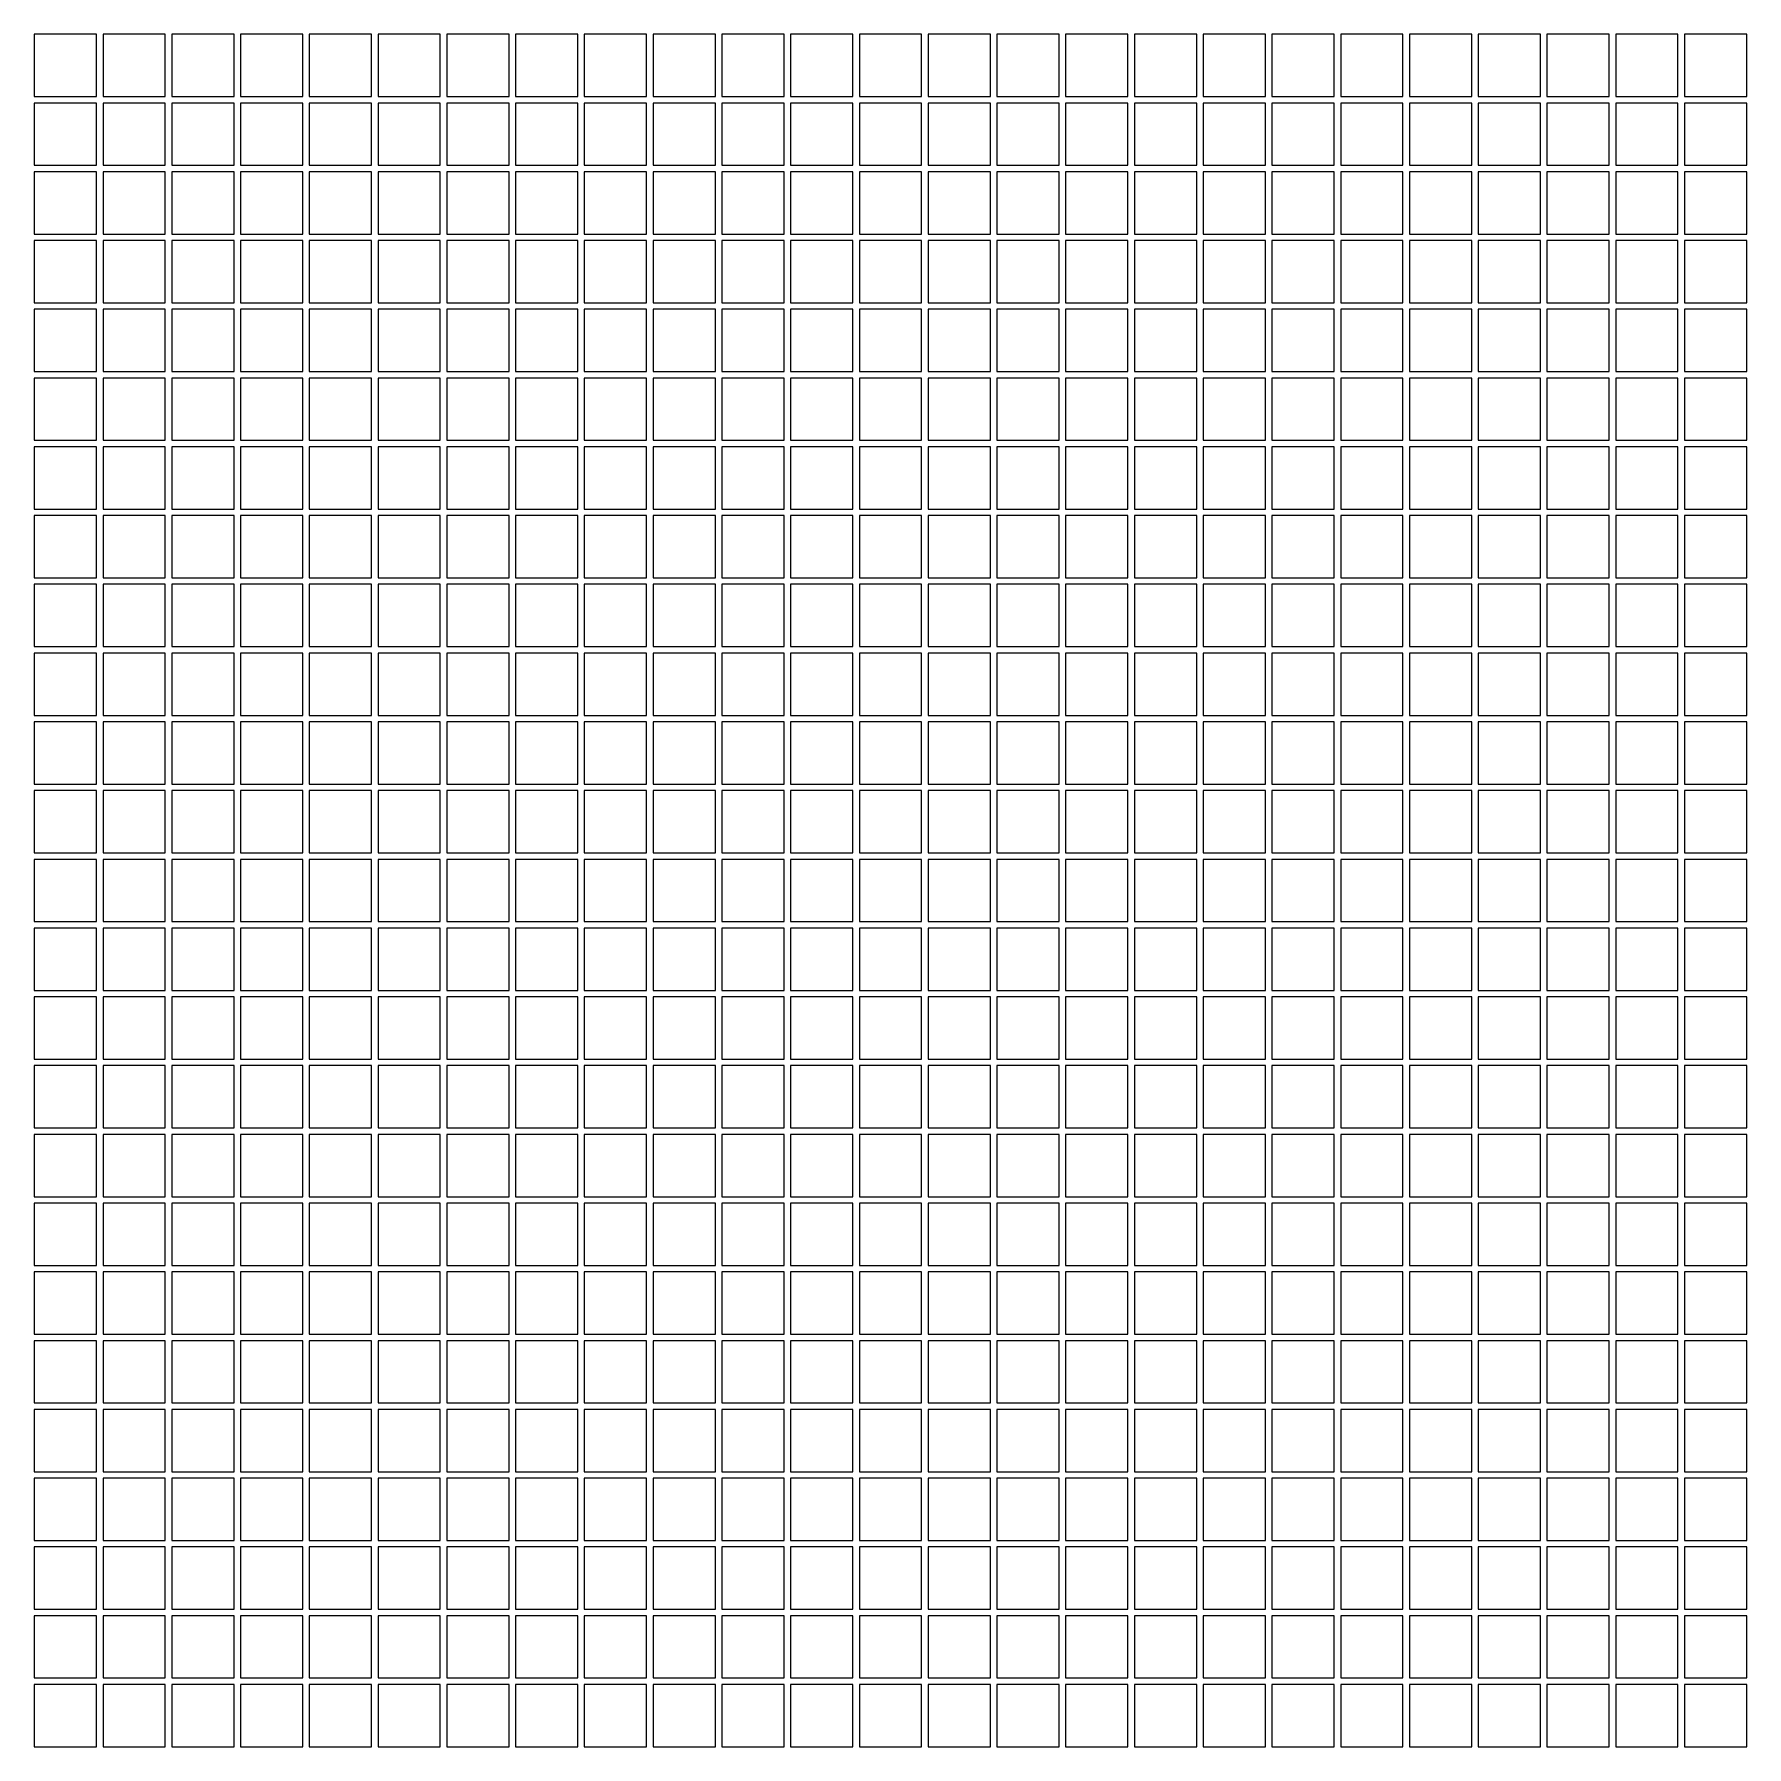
# Model space of a CAD drawing. Extents: x -1 to 152, y 0 to 80.
# Drawn here: x 95.81 to 100.044, y 50.17 to 54.404 of the extents above; entities that cross this region are included whole.
import ezdxf

# ---------------------------------------------------------------- set-up
doc = ezdxf.new("R2010")
doc.units = 0
doc.header["$MEASUREMENT"] = 0
doc.layers.add('Pixel', color=4, linetype='Continuous')

msp = doc.modelspace()

# ---------------------------------------------------------------- linework, layer by layer
at = {"layer": 'Pixel'}
for points in [[(95.81, 54.25), (95.964, 54.25), (95.964, 54.404), (95.81, 54.404)], [(95.98, 54.25), (96.134, 54.25), (96.134, 54.404), (95.98, 54.404)], [(96.15, 54.25), (96.304, 54.25), (96.304, 54.404), (96.15, 54.404)], [(96.32, 54.25), (96.474, 54.25), (96.474, 54.404), (96.32, 54.404)], [(96.49, 54.25), (96.644, 54.25), (96.644, 54.404), (96.49, 54.404)], [(96.66, 54.25), (96.814, 54.25), (96.814, 54.404), (96.66, 54.404)], [(96.83, 54.25), (96.984, 54.25), (96.984, 54.404), (96.83, 54.404)], [(97, 54.25), (97.154, 54.25), (97.154, 54.404), (97, 54.404)], [(97.17, 54.25), (97.324, 54.25), (97.324, 54.404), (97.17, 54.404)], [(97.34, 54.25), (97.494, 54.25), (97.494, 54.404), (97.34, 54.404)], [(97.51, 54.25), (97.664, 54.25), (97.664, 54.404), (97.51, 54.404)], [(97.68, 54.25), (97.834, 54.25), (97.834, 54.404), (97.68, 54.404)], [(97.85, 54.25), (98.004, 54.25), (98.004, 54.404), (97.85, 54.404)], [(98.02, 54.25), (98.174, 54.25), (98.174, 54.404), (98.02, 54.404)], [(98.19, 54.25), (98.344, 54.25), (98.344, 54.404), (98.19, 54.404)], [(98.36, 54.25), (98.514, 54.25), (98.514, 54.404), (98.36, 54.404)], [(98.53, 54.25), (98.684, 54.25), (98.684, 54.404), (98.53, 54.404)], [(98.7, 54.25), (98.854, 54.25), (98.854, 54.404), (98.7, 54.404)], [(98.87, 54.25), (99.024, 54.25), (99.024, 54.404), (98.87, 54.404)], [(99.04, 54.25), (99.194, 54.25), (99.194, 54.404), (99.04, 54.404)], [(99.21, 54.25), (99.364, 54.25), (99.364, 54.404), (99.21, 54.404)], [(99.38, 54.25), (99.534, 54.25), (99.534, 54.404), (99.38, 54.404)], [(99.55, 54.25), (99.704, 54.25), (99.704, 54.404), (99.55, 54.404)], [(99.72, 54.25), (99.874, 54.25), (99.874, 54.404), (99.72, 54.404)], [(99.89, 54.25), (100.044, 54.25), (100.044, 54.404), (99.89, 54.404)], [(95.81, 54.08), (95.964, 54.08), (95.964, 54.234), (95.81, 54.234)], [(95.98, 54.08), (96.134, 54.08), (96.134, 54.234), (95.98, 54.234)], [(96.15, 54.08), (96.304, 54.08), (96.304, 54.234), (96.15, 54.234)], [(96.32, 54.08), (96.474, 54.08), (96.474, 54.234), (96.32, 54.234)], [(96.49, 54.08), (96.644, 54.08), (96.644, 54.234), (96.49, 54.234)], [(96.66, 54.08), (96.814, 54.08), (96.814, 54.234), (96.66, 54.234)], [(96.83, 54.08), (96.984, 54.08), (96.984, 54.234), (96.83, 54.234)], [(97, 54.08), (97.154, 54.08), (97.154, 54.234), (97, 54.234)], [(97.17, 54.08), (97.324, 54.08), (97.324, 54.234), (97.17, 54.234)], [(97.34, 54.08), (97.494, 54.08), (97.494, 54.234), (97.34, 54.234)], [(97.51, 54.08), (97.664, 54.08), (97.664, 54.234), (97.51, 54.234)], [(97.68, 54.08), (97.834, 54.08), (97.834, 54.234), (97.68, 54.234)], [(97.85, 54.08), (98.004, 54.08), (98.004, 54.234), (97.85, 54.234)], [(98.02, 54.08), (98.174, 54.08), (98.174, 54.234), (98.02, 54.234)], [(98.19, 54.08), (98.344, 54.08), (98.344, 54.234), (98.19, 54.234)], [(98.36, 54.08), (98.514, 54.08), (98.514, 54.234), (98.36, 54.234)], [(98.53, 54.08), (98.684, 54.08), (98.684, 54.234), (98.53, 54.234)], [(98.7, 54.08), (98.854, 54.08), (98.854, 54.234), (98.7, 54.234)], [(98.87, 54.08), (99.024, 54.08), (99.024, 54.234), (98.87, 54.234)], [(99.04, 54.08), (99.194, 54.08), (99.194, 54.234), (99.04, 54.234)], [(99.21, 54.08), (99.364, 54.08), (99.364, 54.234), (99.21, 54.234)], [(99.38, 54.08), (99.534, 54.08), (99.534, 54.234), (99.38, 54.234)], [(99.55, 54.08), (99.704, 54.08), (99.704, 54.234), (99.55, 54.234)], [(99.72, 54.08), (99.874, 54.08), (99.874, 54.234), (99.72, 54.234)], [(99.89, 54.08), (100.044, 54.08), (100.044, 54.234), (99.89, 54.234)], [(95.81, 53.91), (95.964, 53.91), (95.964, 54.064), (95.81, 54.064)], [(95.98, 53.91), (96.134, 53.91), (96.134, 54.064), (95.98, 54.064)], [(96.15, 53.91), (96.304, 53.91), (96.304, 54.064), (96.15, 54.064)], [(96.32, 53.91), (96.474, 53.91), (96.474, 54.064), (96.32, 54.064)], [(96.49, 53.91), (96.644, 53.91), (96.644, 54.064), (96.49, 54.064)], [(96.66, 53.91), (96.814, 53.91), (96.814, 54.064), (96.66, 54.064)], [(96.83, 53.91), (96.984, 53.91), (96.984, 54.064), (96.83, 54.064)], [(97, 53.91), (97.154, 53.91), (97.154, 54.064), (97, 54.064)], [(97.17, 53.91), (97.324, 53.91), (97.324, 54.064), (97.17, 54.064)], [(97.34, 53.91), (97.494, 53.91), (97.494, 54.064), (97.34, 54.064)], [(97.51, 53.91), (97.664, 53.91), (97.664, 54.064), (97.51, 54.064)], [(97.68, 53.91), (97.834, 53.91), (97.834, 54.064), (97.68, 54.064)], [(97.85, 53.91), (98.004, 53.91), (98.004, 54.064), (97.85, 54.064)], [(98.02, 53.91), (98.174, 53.91), (98.174, 54.064), (98.02, 54.064)], [(98.19, 53.91), (98.344, 53.91), (98.344, 54.064), (98.19, 54.064)], [(98.36, 53.91), (98.514, 53.91), (98.514, 54.064), (98.36, 54.064)], [(98.53, 53.91), (98.684, 53.91), (98.684, 54.064), (98.53, 54.064)], [(98.7, 53.91), (98.854, 53.91), (98.854, 54.064), (98.7, 54.064)], [(98.87, 53.91), (99.024, 53.91), (99.024, 54.064), (98.87, 54.064)], [(99.04, 53.91), (99.194, 53.91), (99.194, 54.064), (99.04, 54.064)], [(99.21, 53.91), (99.364, 53.91), (99.364, 54.064), (99.21, 54.064)], [(99.38, 53.91), (99.534, 53.91), (99.534, 54.064), (99.38, 54.064)], [(99.55, 53.91), (99.704, 53.91), (99.704, 54.064), (99.55, 54.064)], [(99.72, 53.91), (99.874, 53.91), (99.874, 54.064), (99.72, 54.064)], [(99.89, 53.91), (100.044, 53.91), (100.044, 54.064), (99.89, 54.064)], [(95.81, 53.74), (95.964, 53.74), (95.964, 53.894), (95.81, 53.894)], [(95.98, 53.74), (96.134, 53.74), (96.134, 53.894), (95.98, 53.894)], [(96.15, 53.74), (96.304, 53.74), (96.304, 53.894), (96.15, 53.894)], [(96.32, 53.74), (96.474, 53.74), (96.474, 53.894), (96.32, 53.894)], [(96.49, 53.74), (96.644, 53.74), (96.644, 53.894), (96.49, 53.894)], [(96.66, 53.74), (96.814, 53.74), (96.814, 53.894), (96.66, 53.894)], [(96.83, 53.74), (96.984, 53.74), (96.984, 53.894), (96.83, 53.894)], [(97, 53.74), (97.154, 53.74), (97.154, 53.894), (97, 53.894)], [(97.17, 53.74), (97.324, 53.74), (97.324, 53.894), (97.17, 53.894)], [(97.34, 53.74), (97.494, 53.74), (97.494, 53.894), (97.34, 53.894)], [(97.51, 53.74), (97.664, 53.74), (97.664, 53.894), (97.51, 53.894)], [(97.68, 53.74), (97.834, 53.74), (97.834, 53.894), (97.68, 53.894)], [(97.85, 53.74), (98.004, 53.74), (98.004, 53.894), (97.85, 53.894)], [(98.02, 53.74), (98.174, 53.74), (98.174, 53.894), (98.02, 53.894)], [(98.19, 53.74), (98.344, 53.74), (98.344, 53.894), (98.19, 53.894)], [(98.36, 53.74), (98.514, 53.74), (98.514, 53.894), (98.36, 53.894)], [(98.53, 53.74), (98.684, 53.74), (98.684, 53.894), (98.53, 53.894)], [(98.7, 53.74), (98.854, 53.74), (98.854, 53.894), (98.7, 53.894)], [(98.87, 53.74), (99.024, 53.74), (99.024, 53.894), (98.87, 53.894)], [(99.04, 53.74), (99.194, 53.74), (99.194, 53.894), (99.04, 53.894)], [(99.21, 53.74), (99.364, 53.74), (99.364, 53.894), (99.21, 53.894)], [(99.38, 53.74), (99.534, 53.74), (99.534, 53.894), (99.38, 53.894)], [(99.55, 53.74), (99.704, 53.74), (99.704, 53.894), (99.55, 53.894)], [(99.72, 53.74), (99.874, 53.74), (99.874, 53.894), (99.72, 53.894)], [(99.89, 53.74), (100.044, 53.74), (100.044, 53.894), (99.89, 53.894)], [(95.81, 53.57), (95.964, 53.57), (95.964, 53.724), (95.81, 53.724)], [(95.98, 53.57), (96.134, 53.57), (96.134, 53.724), (95.98, 53.724)], [(96.15, 53.57), (96.304, 53.57), (96.304, 53.724), (96.15, 53.724)], [(96.32, 53.57), (96.474, 53.57), (96.474, 53.724), (96.32, 53.724)], [(96.49, 53.57), (96.644, 53.57), (96.644, 53.724), (96.49, 53.724)], [(96.66, 53.57), (96.814, 53.57), (96.814, 53.724), (96.66, 53.724)], [(96.83, 53.57), (96.984, 53.57), (96.984, 53.724), (96.83, 53.724)], [(97, 53.57), (97.154, 53.57), (97.154, 53.724), (97, 53.724)], [(97.17, 53.57), (97.324, 53.57), (97.324, 53.724), (97.17, 53.724)], [(97.34, 53.57), (97.494, 53.57), (97.494, 53.724), (97.34, 53.724)], [(97.51, 53.57), (97.664, 53.57), (97.664, 53.724), (97.51, 53.724)], [(97.68, 53.57), (97.834, 53.57), (97.834, 53.724), (97.68, 53.724)], [(97.85, 53.57), (98.004, 53.57), (98.004, 53.724), (97.85, 53.724)], [(98.02, 53.57), (98.174, 53.57), (98.174, 53.724), (98.02, 53.724)], [(98.19, 53.57), (98.344, 53.57), (98.344, 53.724), (98.19, 53.724)], [(98.36, 53.57), (98.514, 53.57), (98.514, 53.724), (98.36, 53.724)], [(98.53, 53.57), (98.684, 53.57), (98.684, 53.724), (98.53, 53.724)], [(98.7, 53.57), (98.854, 53.57), (98.854, 53.724), (98.7, 53.724)], [(98.87, 53.57), (99.024, 53.57), (99.024, 53.724), (98.87, 53.724)], [(99.04, 53.57), (99.194, 53.57), (99.194, 53.724), (99.04, 53.724)], [(99.21, 53.57), (99.364, 53.57), (99.364, 53.724), (99.21, 53.724)], [(99.38, 53.57), (99.534, 53.57), (99.534, 53.724), (99.38, 53.724)], [(99.55, 53.57), (99.704, 53.57), (99.704, 53.724), (99.55, 53.724)], [(99.72, 53.57), (99.874, 53.57), (99.874, 53.724), (99.72, 53.724)], [(99.89, 53.57), (100.044, 53.57), (100.044, 53.724), (99.89, 53.724)], [(95.81, 53.4), (95.964, 53.4), (95.964, 53.554), (95.81, 53.554)], [(95.98, 53.4), (96.134, 53.4), (96.134, 53.554), (95.98, 53.554)], [(96.15, 53.4), (96.304, 53.4), (96.304, 53.554), (96.15, 53.554)], [(96.32, 53.4), (96.474, 53.4), (96.474, 53.554), (96.32, 53.554)], [(96.49, 53.4), (96.644, 53.4), (96.644, 53.554), (96.49, 53.554)], [(96.66, 53.4), (96.814, 53.4), (96.814, 53.554), (96.66, 53.554)], [(96.83, 53.4), (96.984, 53.4), (96.984, 53.554), (96.83, 53.554)], [(97, 53.4), (97.154, 53.4), (97.154, 53.554), (97, 53.554)], [(97.17, 53.4), (97.324, 53.4), (97.324, 53.554), (97.17, 53.554)], [(97.34, 53.4), (97.494, 53.4), (97.494, 53.554), (97.34, 53.554)], [(97.51, 53.4), (97.664, 53.4), (97.664, 53.554), (97.51, 53.554)], [(97.68, 53.4), (97.834, 53.4), (97.834, 53.554), (97.68, 53.554)], [(97.85, 53.4), (98.004, 53.4), (98.004, 53.554), (97.85, 53.554)], [(98.02, 53.4), (98.174, 53.4), (98.174, 53.554), (98.02, 53.554)], [(98.19, 53.4), (98.344, 53.4), (98.344, 53.554), (98.19, 53.554)], [(98.36, 53.4), (98.514, 53.4), (98.514, 53.554), (98.36, 53.554)], [(98.53, 53.4), (98.684, 53.4), (98.684, 53.554), (98.53, 53.554)], [(98.7, 53.4), (98.854, 53.4), (98.854, 53.554), (98.7, 53.554)], [(98.87, 53.4), (99.024, 53.4), (99.024, 53.554), (98.87, 53.554)], [(99.04, 53.4), (99.194, 53.4), (99.194, 53.554), (99.04, 53.554)], [(99.21, 53.4), (99.364, 53.4), (99.364, 53.554), (99.21, 53.554)], [(99.38, 53.4), (99.534, 53.4), (99.534, 53.554), (99.38, 53.554)], [(99.55, 53.4), (99.704, 53.4), (99.704, 53.554), (99.55, 53.554)], [(99.72, 53.4), (99.874, 53.4), (99.874, 53.554), (99.72, 53.554)], [(99.89, 53.4), (100.044, 53.4), (100.044, 53.554), (99.89, 53.554)], [(95.81, 53.23), (95.964, 53.23), (95.964, 53.384), (95.81, 53.384)], [(95.98, 53.23), (96.134, 53.23), (96.134, 53.384), (95.98, 53.384)], [(96.15, 53.23), (96.304, 53.23), (96.304, 53.384), (96.15, 53.384)], [(96.32, 53.23), (96.474, 53.23), (96.474, 53.384), (96.32, 53.384)], [(96.49, 53.23), (96.644, 53.23), (96.644, 53.384), (96.49, 53.384)], [(96.66, 53.23), (96.814, 53.23), (96.814, 53.384), (96.66, 53.384)], [(96.83, 53.23), (96.984, 53.23), (96.984, 53.384), (96.83, 53.384)], [(97, 53.23), (97.154, 53.23), (97.154, 53.384), (97, 53.384)], [(97.17, 53.23), (97.324, 53.23), (97.324, 53.384), (97.17, 53.384)], [(97.34, 53.23), (97.494, 53.23), (97.494, 53.384), (97.34, 53.384)], [(97.51, 53.23), (97.664, 53.23), (97.664, 53.384), (97.51, 53.384)], [(97.68, 53.23), (97.834, 53.23), (97.834, 53.384), (97.68, 53.384)], [(97.85, 53.23), (98.004, 53.23), (98.004, 53.384), (97.85, 53.384)], [(98.02, 53.23), (98.174, 53.23), (98.174, 53.384), (98.02, 53.384)], [(98.19, 53.23), (98.344, 53.23), (98.344, 53.384), (98.19, 53.384)], [(98.36, 53.23), (98.514, 53.23), (98.514, 53.384), (98.36, 53.384)], [(98.53, 53.23), (98.684, 53.23), (98.684, 53.384), (98.53, 53.384)], [(98.7, 53.23), (98.854, 53.23), (98.854, 53.384), (98.7, 53.384)], [(98.87, 53.23), (99.024, 53.23), (99.024, 53.384), (98.87, 53.384)], [(99.04, 53.23), (99.194, 53.23), (99.194, 53.384), (99.04, 53.384)], [(99.21, 53.23), (99.364, 53.23), (99.364, 53.384), (99.21, 53.384)], [(99.38, 53.23), (99.534, 53.23), (99.534, 53.384), (99.38, 53.384)], [(99.55, 53.23), (99.704, 53.23), (99.704, 53.384), (99.55, 53.384)], [(99.72, 53.23), (99.874, 53.23), (99.874, 53.384), (99.72, 53.384)], [(99.89, 53.23), (100.044, 53.23), (100.044, 53.384), (99.89, 53.384)], [(95.81, 53.06), (95.964, 53.06), (95.964, 53.214), (95.81, 53.214)], [(95.98, 53.06), (96.134, 53.06), (96.134, 53.214), (95.98, 53.214)], [(96.15, 53.06), (96.304, 53.06), (96.304, 53.214), (96.15, 53.214)], [(96.32, 53.06), (96.474, 53.06), (96.474, 53.214), (96.32, 53.214)], [(96.49, 53.06), (96.644, 53.06), (96.644, 53.214), (96.49, 53.214)], [(96.66, 53.06), (96.814, 53.06), (96.814, 53.214), (96.66, 53.214)], [(96.83, 53.06), (96.984, 53.06), (96.984, 53.214), (96.83, 53.214)], [(97, 53.06), (97.154, 53.06), (97.154, 53.214), (97, 53.214)], [(97.17, 53.06), (97.324, 53.06), (97.324, 53.214), (97.17, 53.214)], [(97.34, 53.06), (97.494, 53.06), (97.494, 53.214), (97.34, 53.214)], [(97.51, 53.06), (97.664, 53.06), (97.664, 53.214), (97.51, 53.214)], [(97.68, 53.06), (97.834, 53.06), (97.834, 53.214), (97.68, 53.214)], [(97.85, 53.06), (98.004, 53.06), (98.004, 53.214), (97.85, 53.214)], [(98.02, 53.06), (98.174, 53.06), (98.174, 53.214), (98.02, 53.214)], [(98.19, 53.06), (98.344, 53.06), (98.344, 53.214), (98.19, 53.214)], [(98.36, 53.06), (98.514, 53.06), (98.514, 53.214), (98.36, 53.214)], [(98.53, 53.06), (98.684, 53.06), (98.684, 53.214), (98.53, 53.214)], [(98.7, 53.06), (98.854, 53.06), (98.854, 53.214), (98.7, 53.214)], [(98.87, 53.06), (99.024, 53.06), (99.024, 53.214), (98.87, 53.214)], [(99.04, 53.06), (99.194, 53.06), (99.194, 53.214), (99.04, 53.214)], [(99.21, 53.06), (99.364, 53.06), (99.364, 53.214), (99.21, 53.214)], [(99.38, 53.06), (99.534, 53.06), (99.534, 53.214), (99.38, 53.214)], [(99.55, 53.06), (99.704, 53.06), (99.704, 53.214), (99.55, 53.214)], [(99.72, 53.06), (99.874, 53.06), (99.874, 53.214), (99.72, 53.214)], [(99.89, 53.06), (100.044, 53.06), (100.044, 53.214), (99.89, 53.214)], [(95.81, 52.89), (95.964, 52.89), (95.964, 53.044), (95.81, 53.044)], [(95.98, 52.89), (96.134, 52.89), (96.134, 53.044), (95.98, 53.044)], [(96.15, 52.89), (96.304, 52.89), (96.304, 53.044), (96.15, 53.044)], [(96.32, 52.89), (96.474, 52.89), (96.474, 53.044), (96.32, 53.044)], [(96.49, 52.89), (96.644, 52.89), (96.644, 53.044), (96.49, 53.044)], [(96.66, 52.89), (96.814, 52.89), (96.814, 53.044), (96.66, 53.044)], [(96.83, 52.89), (96.984, 52.89), (96.984, 53.044), (96.83, 53.044)], [(97, 52.89), (97.154, 52.89), (97.154, 53.044), (97, 53.044)], [(97.17, 52.89), (97.324, 52.89), (97.324, 53.044), (97.17, 53.044)], [(97.34, 52.89), (97.494, 52.89), (97.494, 53.044), (97.34, 53.044)], [(97.51, 52.89), (97.664, 52.89), (97.664, 53.044), (97.51, 53.044)], [(97.68, 52.89), (97.834, 52.89), (97.834, 53.044), (97.68, 53.044)], [(97.85, 52.89), (98.004, 52.89), (98.004, 53.044), (97.85, 53.044)], [(98.02, 52.89), (98.174, 52.89), (98.174, 53.044), (98.02, 53.044)], [(98.19, 52.89), (98.344, 52.89), (98.344, 53.044), (98.19, 53.044)], [(98.36, 52.89), (98.514, 52.89), (98.514, 53.044), (98.36, 53.044)], [(98.53, 52.89), (98.684, 52.89), (98.684, 53.044), (98.53, 53.044)], [(98.7, 52.89), (98.854, 52.89), (98.854, 53.044), (98.7, 53.044)], [(98.87, 52.89), (99.024, 52.89), (99.024, 53.044), (98.87, 53.044)], [(99.04, 52.89), (99.194, 52.89), (99.194, 53.044), (99.04, 53.044)], [(99.21, 52.89), (99.364, 52.89), (99.364, 53.044), (99.21, 53.044)], [(99.38, 52.89), (99.534, 52.89), (99.534, 53.044), (99.38, 53.044)], [(99.55, 52.89), (99.704, 52.89), (99.704, 53.044), (99.55, 53.044)], [(99.72, 52.89), (99.874, 52.89), (99.874, 53.044), (99.72, 53.044)], [(99.89, 52.89), (100.044, 52.89), (100.044, 53.044), (99.89, 53.044)], [(95.81, 52.72), (95.964, 52.72), (95.964, 52.874), (95.81, 52.874)], [(95.98, 52.72), (96.134, 52.72), (96.134, 52.874), (95.98, 52.874)], [(96.15, 52.72), (96.304, 52.72), (96.304, 52.874), (96.15, 52.874)], [(96.32, 52.72), (96.474, 52.72), (96.474, 52.874), (96.32, 52.874)], [(96.49, 52.72), (96.644, 52.72), (96.644, 52.874), (96.49, 52.874)], [(96.66, 52.72), (96.814, 52.72), (96.814, 52.874), (96.66, 52.874)], [(96.83, 52.72), (96.984, 52.72), (96.984, 52.874), (96.83, 52.874)], [(97, 52.72), (97.154, 52.72), (97.154, 52.874), (97, 52.874)], [(97.17, 52.72), (97.324, 52.72), (97.324, 52.874), (97.17, 52.874)], [(97.34, 52.72), (97.494, 52.72), (97.494, 52.874), (97.34, 52.874)], [(97.51, 52.72), (97.664, 52.72), (97.664, 52.874), (97.51, 52.874)], [(97.68, 52.72), (97.834, 52.72), (97.834, 52.874), (97.68, 52.874)], [(97.85, 52.72), (98.004, 52.72), (98.004, 52.874), (97.85, 52.874)], [(98.02, 52.72), (98.174, 52.72), (98.174, 52.874), (98.02, 52.874)], [(98.19, 52.72), (98.344, 52.72), (98.344, 52.874), (98.19, 52.874)], [(98.36, 52.72), (98.514, 52.72), (98.514, 52.874), (98.36, 52.874)], [(98.53, 52.72), (98.684, 52.72), (98.684, 52.874), (98.53, 52.874)], [(98.7, 52.72), (98.854, 52.72), (98.854, 52.874), (98.7, 52.874)], [(98.87, 52.72), (99.024, 52.72), (99.024, 52.874), (98.87, 52.874)], [(99.04, 52.72), (99.194, 52.72), (99.194, 52.874), (99.04, 52.874)], [(99.21, 52.72), (99.364, 52.72), (99.364, 52.874), (99.21, 52.874)], [(99.38, 52.72), (99.534, 52.72), (99.534, 52.874), (99.38, 52.874)], [(99.55, 52.72), (99.704, 52.72), (99.704, 52.874), (99.55, 52.874)], [(99.72, 52.72), (99.874, 52.72), (99.874, 52.874), (99.72, 52.874)], [(99.89, 52.72), (100.044, 52.72), (100.044, 52.874), (99.89, 52.874)], [(95.81, 52.55), (95.964, 52.55), (95.964, 52.704), (95.81, 52.704)], [(95.98, 52.55), (96.134, 52.55), (96.134, 52.704), (95.98, 52.704)], [(96.15, 52.55), (96.304, 52.55), (96.304, 52.704), (96.15, 52.704)], [(96.32, 52.55), (96.474, 52.55), (96.474, 52.704), (96.32, 52.704)], [(96.49, 52.55), (96.644, 52.55), (96.644, 52.704), (96.49, 52.704)], [(96.66, 52.55), (96.814, 52.55), (96.814, 52.704), (96.66, 52.704)], [(96.83, 52.55), (96.984, 52.55), (96.984, 52.704), (96.83, 52.704)], [(97, 52.55), (97.154, 52.55), (97.154, 52.704), (97, 52.704)], [(97.17, 52.55), (97.324, 52.55), (97.324, 52.704), (97.17, 52.704)], [(97.34, 52.55), (97.494, 52.55), (97.494, 52.704), (97.34, 52.704)], [(97.51, 52.55), (97.664, 52.55), (97.664, 52.704), (97.51, 52.704)], [(97.68, 52.55), (97.834, 52.55), (97.834, 52.704), (97.68, 52.704)], [(97.85, 52.55), (98.004, 52.55), (98.004, 52.704), (97.85, 52.704)], [(98.02, 52.55), (98.174, 52.55), (98.174, 52.704), (98.02, 52.704)], [(98.19, 52.55), (98.344, 52.55), (98.344, 52.704), (98.19, 52.704)], [(98.36, 52.55), (98.514, 52.55), (98.514, 52.704), (98.36, 52.704)], [(98.53, 52.55), (98.684, 52.55), (98.684, 52.704), (98.53, 52.704)], [(98.7, 52.55), (98.854, 52.55), (98.854, 52.704), (98.7, 52.704)], [(98.87, 52.55), (99.024, 52.55), (99.024, 52.704), (98.87, 52.704)], [(99.04, 52.55), (99.194, 52.55), (99.194, 52.704), (99.04, 52.704)], [(99.21, 52.55), (99.364, 52.55), (99.364, 52.704), (99.21, 52.704)], [(99.38, 52.55), (99.534, 52.55), (99.534, 52.704), (99.38, 52.704)], [(99.55, 52.55), (99.704, 52.55), (99.704, 52.704), (99.55, 52.704)], [(99.72, 52.55), (99.874, 52.55), (99.874, 52.704), (99.72, 52.704)], [(99.89, 52.55), (100.044, 52.55), (100.044, 52.704), (99.89, 52.704)], [(95.81, 52.38), (95.964, 52.38), (95.964, 52.534), (95.81, 52.534)], [(95.98, 52.38), (96.134, 52.38), (96.134, 52.534), (95.98, 52.534)], [(96.15, 52.38), (96.304, 52.38), (96.304, 52.534), (96.15, 52.534)], [(96.32, 52.38), (96.474, 52.38), (96.474, 52.534), (96.32, 52.534)], [(96.49, 52.38), (96.644, 52.38), (96.644, 52.534), (96.49, 52.534)], [(96.66, 52.38), (96.814, 52.38), (96.814, 52.534), (96.66, 52.534)], [(96.83, 52.38), (96.984, 52.38), (96.984, 52.534), (96.83, 52.534)], [(97, 52.38), (97.154, 52.38), (97.154, 52.534), (97, 52.534)], [(97.17, 52.38), (97.324, 52.38), (97.324, 52.534), (97.17, 52.534)], [(97.34, 52.38), (97.494, 52.38), (97.494, 52.534), (97.34, 52.534)], [(97.51, 52.38), (97.664, 52.38), (97.664, 52.534), (97.51, 52.534)], [(97.68, 52.38), (97.834, 52.38), (97.834, 52.534), (97.68, 52.534)], [(97.85, 52.38), (98.004, 52.38), (98.004, 52.534), (97.85, 52.534)], [(98.02, 52.38), (98.174, 52.38), (98.174, 52.534), (98.02, 52.534)], [(98.19, 52.38), (98.344, 52.38), (98.344, 52.534), (98.19, 52.534)], [(98.36, 52.38), (98.514, 52.38), (98.514, 52.534), (98.36, 52.534)], [(98.53, 52.38), (98.684, 52.38), (98.684, 52.534), (98.53, 52.534)], [(98.7, 52.38), (98.854, 52.38), (98.854, 52.534), (98.7, 52.534)], [(98.87, 52.38), (99.024, 52.38), (99.024, 52.534), (98.87, 52.534)], [(99.04, 52.38), (99.194, 52.38), (99.194, 52.534), (99.04, 52.534)], [(99.21, 52.38), (99.364, 52.38), (99.364, 52.534), (99.21, 52.534)], [(99.38, 52.38), (99.534, 52.38), (99.534, 52.534), (99.38, 52.534)], [(99.55, 52.38), (99.704, 52.38), (99.704, 52.534), (99.55, 52.534)], [(99.72, 52.38), (99.874, 52.38), (99.874, 52.534), (99.72, 52.534)], [(99.89, 52.38), (100.044, 52.38), (100.044, 52.534), (99.89, 52.534)], [(95.81, 52.21), (95.964, 52.21), (95.964, 52.364), (95.81, 52.364)], [(95.98, 52.21), (96.134, 52.21), (96.134, 52.364), (95.98, 52.364)], [(96.15, 52.21), (96.304, 52.21), (96.304, 52.364), (96.15, 52.364)], [(96.32, 52.21), (96.474, 52.21), (96.474, 52.364), (96.32, 52.364)], [(96.49, 52.21), (96.644, 52.21), (96.644, 52.364), (96.49, 52.364)], [(96.66, 52.21), (96.814, 52.21), (96.814, 52.364), (96.66, 52.364)], [(96.83, 52.21), (96.984, 52.21), (96.984, 52.364), (96.83, 52.364)], [(97, 52.21), (97.154, 52.21), (97.154, 52.364), (97, 52.364)], [(97.17, 52.21), (97.324, 52.21), (97.324, 52.364), (97.17, 52.364)], [(97.34, 52.21), (97.494, 52.21), (97.494, 52.364), (97.34, 52.364)], [(97.51, 52.21), (97.664, 52.21), (97.664, 52.364), (97.51, 52.364)], [(97.68, 52.21), (97.834, 52.21), (97.834, 52.364), (97.68, 52.364)], [(97.85, 52.21), (98.004, 52.21), (98.004, 52.364), (97.85, 52.364)], [(98.02, 52.21), (98.174, 52.21), (98.174, 52.364), (98.02, 52.364)], [(98.19, 52.21), (98.344, 52.21), (98.344, 52.364), (98.19, 52.364)], [(98.36, 52.21), (98.514, 52.21), (98.514, 52.364), (98.36, 52.364)], [(98.53, 52.21), (98.684, 52.21), (98.684, 52.364), (98.53, 52.364)], [(98.7, 52.21), (98.854, 52.21), (98.854, 52.364), (98.7, 52.364)], [(98.87, 52.21), (99.024, 52.21), (99.024, 52.364), (98.87, 52.364)], [(99.04, 52.21), (99.194, 52.21), (99.194, 52.364), (99.04, 52.364)], [(99.21, 52.21), (99.364, 52.21), (99.364, 52.364), (99.21, 52.364)], [(99.38, 52.21), (99.534, 52.21), (99.534, 52.364), (99.38, 52.364)], [(99.55, 52.21), (99.704, 52.21), (99.704, 52.364), (99.55, 52.364)], [(99.72, 52.21), (99.874, 52.21), (99.874, 52.364), (99.72, 52.364)], [(99.89, 52.21), (100.044, 52.21), (100.044, 52.364), (99.89, 52.364)], [(95.81, 52.04), (95.964, 52.04), (95.964, 52.194), (95.81, 52.194)], [(95.98, 52.04), (96.134, 52.04), (96.134, 52.194), (95.98, 52.194)], [(96.15, 52.04), (96.304, 52.04), (96.304, 52.194), (96.15, 52.194)], [(96.32, 52.04), (96.474, 52.04), (96.474, 52.194), (96.32, 52.194)], [(96.49, 52.04), (96.644, 52.04), (96.644, 52.194), (96.49, 52.194)], [(96.66, 52.04), (96.814, 52.04), (96.814, 52.194), (96.66, 52.194)], [(96.83, 52.04), (96.984, 52.04), (96.984, 52.194), (96.83, 52.194)], [(97, 52.04), (97.154, 52.04), (97.154, 52.194), (97, 52.194)], [(97.17, 52.04), (97.324, 52.04), (97.324, 52.194), (97.17, 52.194)], [(97.34, 52.04), (97.494, 52.04), (97.494, 52.194), (97.34, 52.194)], [(97.51, 52.04), (97.664, 52.04), (97.664, 52.194), (97.51, 52.194)], [(97.68, 52.04), (97.834, 52.04), (97.834, 52.194), (97.68, 52.194)], [(97.85, 52.04), (98.004, 52.04), (98.004, 52.194), (97.85, 52.194)], [(98.02, 52.04), (98.174, 52.04), (98.174, 52.194), (98.02, 52.194)], [(98.19, 52.04), (98.344, 52.04), (98.344, 52.194), (98.19, 52.194)], [(98.36, 52.04), (98.514, 52.04), (98.514, 52.194), (98.36, 52.194)], [(98.53, 52.04), (98.684, 52.04), (98.684, 52.194), (98.53, 52.194)], [(98.7, 52.04), (98.854, 52.04), (98.854, 52.194), (98.7, 52.194)], [(98.87, 52.04), (99.024, 52.04), (99.024, 52.194), (98.87, 52.194)], [(99.04, 52.04), (99.194, 52.04), (99.194, 52.194), (99.04, 52.194)], [(99.21, 52.04), (99.364, 52.04), (99.364, 52.194), (99.21, 52.194)], [(99.38, 52.04), (99.534, 52.04), (99.534, 52.194), (99.38, 52.194)], [(99.55, 52.04), (99.704, 52.04), (99.704, 52.194), (99.55, 52.194)], [(99.72, 52.04), (99.874, 52.04), (99.874, 52.194), (99.72, 52.194)], [(99.89, 52.04), (100.044, 52.04), (100.044, 52.194), (99.89, 52.194)], [(95.81, 51.87), (95.964, 51.87), (95.964, 52.024), (95.81, 52.024)], [(95.98, 51.87), (96.134, 51.87), (96.134, 52.024), (95.98, 52.024)], [(96.15, 51.87), (96.304, 51.87), (96.304, 52.024), (96.15, 52.024)], [(96.32, 51.87), (96.474, 51.87), (96.474, 52.024), (96.32, 52.024)], [(96.49, 51.87), (96.644, 51.87), (96.644, 52.024), (96.49, 52.024)], [(96.66, 51.87), (96.814, 51.87), (96.814, 52.024), (96.66, 52.024)], [(96.83, 51.87), (96.984, 51.87), (96.984, 52.024), (96.83, 52.024)], [(97, 51.87), (97.154, 51.87), (97.154, 52.024), (97, 52.024)], [(97.17, 51.87), (97.324, 51.87), (97.324, 52.024), (97.17, 52.024)], [(97.34, 51.87), (97.494, 51.87), (97.494, 52.024), (97.34, 52.024)], [(97.51, 51.87), (97.664, 51.87), (97.664, 52.024), (97.51, 52.024)], [(97.68, 51.87), (97.834, 51.87), (97.834, 52.024), (97.68, 52.024)], [(97.85, 51.87), (98.004, 51.87), (98.004, 52.024), (97.85, 52.024)], [(98.02, 51.87), (98.174, 51.87), (98.174, 52.024), (98.02, 52.024)], [(98.19, 51.87), (98.344, 51.87), (98.344, 52.024), (98.19, 52.024)], [(98.36, 51.87), (98.514, 51.87), (98.514, 52.024), (98.36, 52.024)], [(98.53, 51.87), (98.684, 51.87), (98.684, 52.024), (98.53, 52.024)], [(98.7, 51.87), (98.854, 51.87), (98.854, 52.024), (98.7, 52.024)], [(98.87, 51.87), (99.024, 51.87), (99.024, 52.024), (98.87, 52.024)], [(99.04, 51.87), (99.194, 51.87), (99.194, 52.024), (99.04, 52.024)], [(99.21, 51.87), (99.364, 51.87), (99.364, 52.024), (99.21, 52.024)], [(99.38, 51.87), (99.534, 51.87), (99.534, 52.024), (99.38, 52.024)], [(99.55, 51.87), (99.704, 51.87), (99.704, 52.024), (99.55, 52.024)], [(99.72, 51.87), (99.874, 51.87), (99.874, 52.024), (99.72, 52.024)], [(99.89, 51.87), (100.044, 51.87), (100.044, 52.024), (99.89, 52.024)], [(95.81, 51.7), (95.964, 51.7), (95.964, 51.854), (95.81, 51.854)], [(95.98, 51.7), (96.134, 51.7), (96.134, 51.854), (95.98, 51.854)], [(96.15, 51.7), (96.304, 51.7), (96.304, 51.854), (96.15, 51.854)], [(96.32, 51.7), (96.474, 51.7), (96.474, 51.854), (96.32, 51.854)], [(96.49, 51.7), (96.644, 51.7), (96.644, 51.854), (96.49, 51.854)], [(96.66, 51.7), (96.814, 51.7), (96.814, 51.854), (96.66, 51.854)], [(96.83, 51.7), (96.984, 51.7), (96.984, 51.854), (96.83, 51.854)], [(97, 51.7), (97.154, 51.7), (97.154, 51.854), (97, 51.854)], [(97.17, 51.7), (97.324, 51.7), (97.324, 51.854), (97.17, 51.854)], [(97.34, 51.7), (97.494, 51.7), (97.494, 51.854), (97.34, 51.854)], [(97.51, 51.7), (97.664, 51.7), (97.664, 51.854), (97.51, 51.854)], [(97.68, 51.7), (97.834, 51.7), (97.834, 51.854), (97.68, 51.854)], [(97.85, 51.7), (98.004, 51.7), (98.004, 51.854), (97.85, 51.854)], [(98.02, 51.7), (98.174, 51.7), (98.174, 51.854), (98.02, 51.854)], [(98.19, 51.7), (98.344, 51.7), (98.344, 51.854), (98.19, 51.854)], [(98.36, 51.7), (98.514, 51.7), (98.514, 51.854), (98.36, 51.854)], [(98.53, 51.7), (98.684, 51.7), (98.684, 51.854), (98.53, 51.854)], [(98.7, 51.7), (98.854, 51.7), (98.854, 51.854), (98.7, 51.854)], [(98.87, 51.7), (99.024, 51.7), (99.024, 51.854), (98.87, 51.854)], [(99.04, 51.7), (99.194, 51.7), (99.194, 51.854), (99.04, 51.854)], [(99.21, 51.7), (99.364, 51.7), (99.364, 51.854), (99.21, 51.854)], [(99.38, 51.7), (99.534, 51.7), (99.534, 51.854), (99.38, 51.854)], [(99.55, 51.7), (99.704, 51.7), (99.704, 51.854), (99.55, 51.854)], [(99.72, 51.7), (99.874, 51.7), (99.874, 51.854), (99.72, 51.854)], [(99.89, 51.7), (100.044, 51.7), (100.044, 51.854), (99.89, 51.854)], [(95.81, 51.53), (95.964, 51.53), (95.964, 51.684), (95.81, 51.684)], [(95.98, 51.53), (96.134, 51.53), (96.134, 51.684), (95.98, 51.684)], [(96.15, 51.53), (96.304, 51.53), (96.304, 51.684), (96.15, 51.684)], [(96.32, 51.53), (96.474, 51.53), (96.474, 51.684), (96.32, 51.684)], [(96.49, 51.53), (96.644, 51.53), (96.644, 51.684), (96.49, 51.684)], [(96.66, 51.53), (96.814, 51.53), (96.814, 51.684), (96.66, 51.684)], [(96.83, 51.53), (96.984, 51.53), (96.984, 51.684), (96.83, 51.684)], [(97, 51.53), (97.154, 51.53), (97.154, 51.684), (97, 51.684)], [(97.17, 51.53), (97.324, 51.53), (97.324, 51.684), (97.17, 51.684)], [(97.34, 51.53), (97.494, 51.53), (97.494, 51.684), (97.34, 51.684)], [(97.51, 51.53), (97.664, 51.53), (97.664, 51.684), (97.51, 51.684)], [(97.68, 51.53), (97.834, 51.53), (97.834, 51.684), (97.68, 51.684)], [(97.85, 51.53), (98.004, 51.53), (98.004, 51.684), (97.85, 51.684)], [(98.02, 51.53), (98.174, 51.53), (98.174, 51.684), (98.02, 51.684)], [(98.19, 51.53), (98.344, 51.53), (98.344, 51.684), (98.19, 51.684)], [(98.36, 51.53), (98.514, 51.53), (98.514, 51.684), (98.36, 51.684)], [(98.53, 51.53), (98.684, 51.53), (98.684, 51.684), (98.53, 51.684)], [(98.7, 51.53), (98.854, 51.53), (98.854, 51.684), (98.7, 51.684)], [(98.87, 51.53), (99.024, 51.53), (99.024, 51.684), (98.87, 51.684)], [(99.04, 51.53), (99.194, 51.53), (99.194, 51.684), (99.04, 51.684)], [(99.21, 51.53), (99.364, 51.53), (99.364, 51.684), (99.21, 51.684)], [(99.38, 51.53), (99.534, 51.53), (99.534, 51.684), (99.38, 51.684)], [(99.55, 51.53), (99.704, 51.53), (99.704, 51.684), (99.55, 51.684)], [(99.72, 51.53), (99.874, 51.53), (99.874, 51.684), (99.72, 51.684)], [(99.89, 51.53), (100.044, 51.53), (100.044, 51.684), (99.89, 51.684)], [(95.81, 51.36), (95.964, 51.36), (95.964, 51.514), (95.81, 51.514)], [(95.98, 51.36), (96.134, 51.36), (96.134, 51.514), (95.98, 51.514)], [(96.15, 51.36), (96.304, 51.36), (96.304, 51.514), (96.15, 51.514)], [(96.32, 51.36), (96.474, 51.36), (96.474, 51.514), (96.32, 51.514)], [(96.49, 51.36), (96.644, 51.36), (96.644, 51.514), (96.49, 51.514)], [(96.66, 51.36), (96.814, 51.36), (96.814, 51.514), (96.66, 51.514)], [(96.83, 51.36), (96.984, 51.36), (96.984, 51.514), (96.83, 51.514)], [(97, 51.36), (97.154, 51.36), (97.154, 51.514), (97, 51.514)], [(97.17, 51.36), (97.324, 51.36), (97.324, 51.514), (97.17, 51.514)], [(97.34, 51.36), (97.494, 51.36), (97.494, 51.514), (97.34, 51.514)], [(97.51, 51.36), (97.664, 51.36), (97.664, 51.514), (97.51, 51.514)], [(97.68, 51.36), (97.834, 51.36), (97.834, 51.514), (97.68, 51.514)], [(97.85, 51.36), (98.004, 51.36), (98.004, 51.514), (97.85, 51.514)], [(98.02, 51.36), (98.174, 51.36), (98.174, 51.514), (98.02, 51.514)], [(98.19, 51.36), (98.344, 51.36), (98.344, 51.514), (98.19, 51.514)], [(98.36, 51.36), (98.514, 51.36), (98.514, 51.514), (98.36, 51.514)], [(98.53, 51.36), (98.684, 51.36), (98.684, 51.514), (98.53, 51.514)], [(98.7, 51.36), (98.854, 51.36), (98.854, 51.514), (98.7, 51.514)], [(98.87, 51.36), (99.024, 51.36), (99.024, 51.514), (98.87, 51.514)], [(99.04, 51.36), (99.194, 51.36), (99.194, 51.514), (99.04, 51.514)], [(99.21, 51.36), (99.364, 51.36), (99.364, 51.514), (99.21, 51.514)], [(99.38, 51.36), (99.534, 51.36), (99.534, 51.514), (99.38, 51.514)], [(99.55, 51.36), (99.704, 51.36), (99.704, 51.514), (99.55, 51.514)], [(99.72, 51.36), (99.874, 51.36), (99.874, 51.514), (99.72, 51.514)], [(99.89, 51.36), (100.044, 51.36), (100.044, 51.514), (99.89, 51.514)], [(95.81, 51.19), (95.964, 51.19), (95.964, 51.344), (95.81, 51.344)], [(95.98, 51.19), (96.134, 51.19), (96.134, 51.344), (95.98, 51.344)], [(96.15, 51.19), (96.304, 51.19), (96.304, 51.344), (96.15, 51.344)], [(96.32, 51.19), (96.474, 51.19), (96.474, 51.344), (96.32, 51.344)], [(96.49, 51.19), (96.644, 51.19), (96.644, 51.344), (96.49, 51.344)], [(96.66, 51.19), (96.814, 51.19), (96.814, 51.344), (96.66, 51.344)], [(96.83, 51.19), (96.984, 51.19), (96.984, 51.344), (96.83, 51.344)], [(97, 51.19), (97.154, 51.19), (97.154, 51.344), (97, 51.344)], [(97.17, 51.19), (97.324, 51.19), (97.324, 51.344), (97.17, 51.344)], [(97.34, 51.19), (97.494, 51.19), (97.494, 51.344), (97.34, 51.344)], [(97.51, 51.19), (97.664, 51.19), (97.664, 51.344), (97.51, 51.344)], [(97.68, 51.19), (97.834, 51.19), (97.834, 51.344), (97.68, 51.344)], [(97.85, 51.19), (98.004, 51.19), (98.004, 51.344), (97.85, 51.344)], [(98.02, 51.19), (98.174, 51.19), (98.174, 51.344), (98.02, 51.344)], [(98.19, 51.19), (98.344, 51.19), (98.344, 51.344), (98.19, 51.344)], [(98.36, 51.19), (98.514, 51.19), (98.514, 51.344), (98.36, 51.344)], [(98.53, 51.19), (98.684, 51.19), (98.684, 51.344), (98.53, 51.344)], [(98.7, 51.19), (98.854, 51.19), (98.854, 51.344), (98.7, 51.344)], [(98.87, 51.19), (99.024, 51.19), (99.024, 51.344), (98.87, 51.344)], [(99.04, 51.19), (99.194, 51.19), (99.194, 51.344), (99.04, 51.344)], [(99.21, 51.19), (99.364, 51.19), (99.364, 51.344), (99.21, 51.344)], [(99.38, 51.19), (99.534, 51.19), (99.534, 51.344), (99.38, 51.344)], [(99.55, 51.19), (99.704, 51.19), (99.704, 51.344), (99.55, 51.344)], [(99.72, 51.19), (99.874, 51.19), (99.874, 51.344), (99.72, 51.344)], [(99.89, 51.19), (100.044, 51.19), (100.044, 51.344), (99.89, 51.344)], [(95.81, 51.02), (95.964, 51.02), (95.964, 51.174), (95.81, 51.174)], [(95.98, 51.02), (96.134, 51.02), (96.134, 51.174), (95.98, 51.174)], [(96.15, 51.02), (96.304, 51.02), (96.304, 51.174), (96.15, 51.174)], [(96.32, 51.02), (96.474, 51.02), (96.474, 51.174), (96.32, 51.174)], [(96.49, 51.02), (96.644, 51.02), (96.644, 51.174), (96.49, 51.174)], [(96.66, 51.02), (96.814, 51.02), (96.814, 51.174), (96.66, 51.174)], [(96.83, 51.02), (96.984, 51.02), (96.984, 51.174), (96.83, 51.174)], [(97, 51.02), (97.154, 51.02), (97.154, 51.174), (97, 51.174)], [(97.17, 51.02), (97.324, 51.02), (97.324, 51.174), (97.17, 51.174)], [(97.34, 51.02), (97.494, 51.02), (97.494, 51.174), (97.34, 51.174)], [(97.51, 51.02), (97.664, 51.02), (97.664, 51.174), (97.51, 51.174)], [(97.68, 51.02), (97.834, 51.02), (97.834, 51.174), (97.68, 51.174)], [(97.85, 51.02), (98.004, 51.02), (98.004, 51.174), (97.85, 51.174)], [(98.02, 51.02), (98.174, 51.02), (98.174, 51.174), (98.02, 51.174)], [(98.19, 51.02), (98.344, 51.02), (98.344, 51.174), (98.19, 51.174)], [(98.36, 51.02), (98.514, 51.02), (98.514, 51.174), (98.36, 51.174)], [(98.53, 51.02), (98.684, 51.02), (98.684, 51.174), (98.53, 51.174)], [(98.7, 51.02), (98.854, 51.02), (98.854, 51.174), (98.7, 51.174)], [(98.87, 51.02), (99.024, 51.02), (99.024, 51.174), (98.87, 51.174)], [(99.04, 51.02), (99.194, 51.02), (99.194, 51.174), (99.04, 51.174)], [(99.21, 51.02), (99.364, 51.02), (99.364, 51.174), (99.21, 51.174)], [(99.38, 51.02), (99.534, 51.02), (99.534, 51.174), (99.38, 51.174)], [(99.55, 51.02), (99.704, 51.02), (99.704, 51.174), (99.55, 51.174)], [(99.72, 51.02), (99.874, 51.02), (99.874, 51.174), (99.72, 51.174)], [(99.89, 51.02), (100.044, 51.02), (100.044, 51.174), (99.89, 51.174)], [(95.81, 50.85), (95.964, 50.85), (95.964, 51.004), (95.81, 51.004)], [(95.98, 50.85), (96.134, 50.85), (96.134, 51.004), (95.98, 51.004)], [(96.15, 50.85), (96.304, 50.85), (96.304, 51.004), (96.15, 51.004)], [(96.32, 50.85), (96.474, 50.85), (96.474, 51.004), (96.32, 51.004)], [(96.49, 50.85), (96.644, 50.85), (96.644, 51.004), (96.49, 51.004)], [(96.66, 50.85), (96.814, 50.85), (96.814, 51.004), (96.66, 51.004)], [(96.83, 50.85), (96.984, 50.85), (96.984, 51.004), (96.83, 51.004)], [(97, 50.85), (97.154, 50.85), (97.154, 51.004), (97, 51.004)], [(97.17, 50.85), (97.324, 50.85), (97.324, 51.004), (97.17, 51.004)], [(97.34, 50.85), (97.494, 50.85), (97.494, 51.004), (97.34, 51.004)], [(97.51, 50.85), (97.664, 50.85), (97.664, 51.004), (97.51, 51.004)], [(97.68, 50.85), (97.834, 50.85), (97.834, 51.004), (97.68, 51.004)], [(97.85, 50.85), (98.004, 50.85), (98.004, 51.004), (97.85, 51.004)], [(98.02, 50.85), (98.174, 50.85), (98.174, 51.004), (98.02, 51.004)], [(98.19, 50.85), (98.344, 50.85), (98.344, 51.004), (98.19, 51.004)], [(98.36, 50.85), (98.514, 50.85), (98.514, 51.004), (98.36, 51.004)], [(98.53, 50.85), (98.684, 50.85), (98.684, 51.004), (98.53, 51.004)], [(98.7, 50.85), (98.854, 50.85), (98.854, 51.004), (98.7, 51.004)], [(98.87, 50.85), (99.024, 50.85), (99.024, 51.004), (98.87, 51.004)], [(99.04, 50.85), (99.194, 50.85), (99.194, 51.004), (99.04, 51.004)], [(99.21, 50.85), (99.364, 50.85), (99.364, 51.004), (99.21, 51.004)], [(99.38, 50.85), (99.534, 50.85), (99.534, 51.004), (99.38, 51.004)], [(99.55, 50.85), (99.704, 50.85), (99.704, 51.004), (99.55, 51.004)], [(99.72, 50.85), (99.874, 50.85), (99.874, 51.004), (99.72, 51.004)], [(99.89, 50.85), (100.044, 50.85), (100.044, 51.004), (99.89, 51.004)], [(95.81, 50.68), (95.964, 50.68), (95.964, 50.834), (95.81, 50.834)], [(95.98, 50.68), (96.134, 50.68), (96.134, 50.834), (95.98, 50.834)], [(96.15, 50.68), (96.304, 50.68), (96.304, 50.834), (96.15, 50.834)], [(96.32, 50.68), (96.474, 50.68), (96.474, 50.834), (96.32, 50.834)], [(96.49, 50.68), (96.644, 50.68), (96.644, 50.834), (96.49, 50.834)], [(96.66, 50.68), (96.814, 50.68), (96.814, 50.834), (96.66, 50.834)], [(96.83, 50.68), (96.984, 50.68), (96.984, 50.834), (96.83, 50.834)], [(97, 50.68), (97.154, 50.68), (97.154, 50.834), (97, 50.834)], [(97.17, 50.68), (97.324, 50.68), (97.324, 50.834), (97.17, 50.834)], [(97.34, 50.68), (97.494, 50.68), (97.494, 50.834), (97.34, 50.834)], [(97.51, 50.68), (97.664, 50.68), (97.664, 50.834), (97.51, 50.834)], [(97.68, 50.68), (97.834, 50.68), (97.834, 50.834), (97.68, 50.834)], [(97.85, 50.68), (98.004, 50.68), (98.004, 50.834), (97.85, 50.834)], [(98.02, 50.68), (98.174, 50.68), (98.174, 50.834), (98.02, 50.834)], [(98.19, 50.68), (98.344, 50.68), (98.344, 50.834), (98.19, 50.834)], [(98.36, 50.68), (98.514, 50.68), (98.514, 50.834), (98.36, 50.834)], [(98.53, 50.68), (98.684, 50.68), (98.684, 50.834), (98.53, 50.834)], [(98.7, 50.68), (98.854, 50.68), (98.854, 50.834), (98.7, 50.834)], [(98.87, 50.68), (99.024, 50.68), (99.024, 50.834), (98.87, 50.834)], [(99.04, 50.68), (99.194, 50.68), (99.194, 50.834), (99.04, 50.834)], [(99.21, 50.68), (99.364, 50.68), (99.364, 50.834), (99.21, 50.834)], [(99.38, 50.68), (99.534, 50.68), (99.534, 50.834), (99.38, 50.834)], [(99.55, 50.68), (99.704, 50.68), (99.704, 50.834), (99.55, 50.834)], [(99.72, 50.68), (99.874, 50.68), (99.874, 50.834), (99.72, 50.834)], [(99.89, 50.68), (100.044, 50.68), (100.044, 50.834), (99.89, 50.834)], [(95.81, 50.51), (95.964, 50.51), (95.964, 50.664), (95.81, 50.664)], [(95.98, 50.51), (96.134, 50.51), (96.134, 50.664), (95.98, 50.664)], [(96.15, 50.51), (96.304, 50.51), (96.304, 50.664), (96.15, 50.664)], [(96.32, 50.51), (96.474, 50.51), (96.474, 50.664), (96.32, 50.664)], [(96.49, 50.51), (96.644, 50.51), (96.644, 50.664), (96.49, 50.664)], [(96.66, 50.51), (96.814, 50.51), (96.814, 50.664), (96.66, 50.664)], [(96.83, 50.51), (96.984, 50.51), (96.984, 50.664), (96.83, 50.664)], [(97, 50.51), (97.154, 50.51), (97.154, 50.664), (97, 50.664)], [(97.17, 50.51), (97.324, 50.51), (97.324, 50.664), (97.17, 50.664)], [(97.34, 50.51), (97.494, 50.51), (97.494, 50.664), (97.34, 50.664)], [(97.51, 50.51), (97.664, 50.51), (97.664, 50.664), (97.51, 50.664)], [(97.68, 50.51), (97.834, 50.51), (97.834, 50.664), (97.68, 50.664)], [(97.85, 50.51), (98.004, 50.51), (98.004, 50.664), (97.85, 50.664)], [(98.02, 50.51), (98.174, 50.51), (98.174, 50.664), (98.02, 50.664)], [(98.19, 50.51), (98.344, 50.51), (98.344, 50.664), (98.19, 50.664)], [(98.36, 50.51), (98.514, 50.51), (98.514, 50.664), (98.36, 50.664)], [(98.53, 50.51), (98.684, 50.51), (98.684, 50.664), (98.53, 50.664)], [(98.7, 50.51), (98.854, 50.51), (98.854, 50.664), (98.7, 50.664)], [(98.87, 50.51), (99.024, 50.51), (99.024, 50.664), (98.87, 50.664)], [(99.04, 50.51), (99.194, 50.51), (99.194, 50.664), (99.04, 50.664)], [(99.21, 50.51), (99.364, 50.51), (99.364, 50.664), (99.21, 50.664)], [(99.38, 50.51), (99.534, 50.51), (99.534, 50.664), (99.38, 50.664)], [(99.55, 50.51), (99.704, 50.51), (99.704, 50.664), (99.55, 50.664)], [(99.72, 50.51), (99.874, 50.51), (99.874, 50.664), (99.72, 50.664)], [(99.89, 50.51), (100.044, 50.51), (100.044, 50.664), (99.89, 50.664)], [(95.81, 50.34), (95.964, 50.34), (95.964, 50.494), (95.81, 50.494)], [(95.98, 50.34), (96.134, 50.34), (96.134, 50.494), (95.98, 50.494)], [(96.15, 50.34), (96.304, 50.34), (96.304, 50.494), (96.15, 50.494)], [(96.32, 50.34), (96.474, 50.34), (96.474, 50.494), (96.32, 50.494)], [(96.49, 50.34), (96.644, 50.34), (96.644, 50.494), (96.49, 50.494)], [(96.66, 50.34), (96.814, 50.34), (96.814, 50.494), (96.66, 50.494)], [(96.83, 50.34), (96.984, 50.34), (96.984, 50.494), (96.83, 50.494)], [(97, 50.34), (97.154, 50.34), (97.154, 50.494), (97, 50.494)], [(97.17, 50.34), (97.324, 50.34), (97.324, 50.494), (97.17, 50.494)], [(97.34, 50.34), (97.494, 50.34), (97.494, 50.494), (97.34, 50.494)], [(97.51, 50.34), (97.664, 50.34), (97.664, 50.494), (97.51, 50.494)], [(97.68, 50.34), (97.834, 50.34), (97.834, 50.494), (97.68, 50.494)], [(97.85, 50.34), (98.004, 50.34), (98.004, 50.494), (97.85, 50.494)], [(98.02, 50.34), (98.174, 50.34), (98.174, 50.494), (98.02, 50.494)], [(98.19, 50.34), (98.344, 50.34), (98.344, 50.494), (98.19, 50.494)], [(98.36, 50.34), (98.514, 50.34), (98.514, 50.494), (98.36, 50.494)], [(98.53, 50.34), (98.684, 50.34), (98.684, 50.494), (98.53, 50.494)], [(98.7, 50.34), (98.854, 50.34), (98.854, 50.494), (98.7, 50.494)], [(98.87, 50.34), (99.024, 50.34), (99.024, 50.494), (98.87, 50.494)], [(99.04, 50.34), (99.194, 50.34), (99.194, 50.494), (99.04, 50.494)], [(99.21, 50.34), (99.364, 50.34), (99.364, 50.494), (99.21, 50.494)], [(99.38, 50.34), (99.534, 50.34), (99.534, 50.494), (99.38, 50.494)], [(99.55, 50.34), (99.704, 50.34), (99.704, 50.494), (99.55, 50.494)], [(99.72, 50.34), (99.874, 50.34), (99.874, 50.494), (99.72, 50.494)], [(99.89, 50.34), (100.044, 50.34), (100.044, 50.494), (99.89, 50.494)], [(95.81, 50.17), (95.964, 50.17), (95.964, 50.324), (95.81, 50.324)], [(95.98, 50.17), (96.134, 50.17), (96.134, 50.324), (95.98, 50.324)], [(96.15, 50.17), (96.304, 50.17), (96.304, 50.324), (96.15, 50.324)], [(96.32, 50.17), (96.474, 50.17), (96.474, 50.324), (96.32, 50.324)], [(96.49, 50.17), (96.644, 50.17), (96.644, 50.324), (96.49, 50.324)], [(96.66, 50.17), (96.814, 50.17), (96.814, 50.324), (96.66, 50.324)], [(96.83, 50.17), (96.984, 50.17), (96.984, 50.324), (96.83, 50.324)], [(97, 50.17), (97.154, 50.17), (97.154, 50.324), (97, 50.324)], [(97.17, 50.17), (97.324, 50.17), (97.324, 50.324), (97.17, 50.324)], [(97.34, 50.17), (97.494, 50.17), (97.494, 50.324), (97.34, 50.324)], [(97.51, 50.17), (97.664, 50.17), (97.664, 50.324), (97.51, 50.324)], [(97.68, 50.17), (97.834, 50.17), (97.834, 50.324), (97.68, 50.324)], [(97.85, 50.17), (98.004, 50.17), (98.004, 50.324), (97.85, 50.324)], [(98.02, 50.17), (98.174, 50.17), (98.174, 50.324), (98.02, 50.324)], [(98.19, 50.17), (98.344, 50.17), (98.344, 50.324), (98.19, 50.324)], [(98.36, 50.17), (98.514, 50.17), (98.514, 50.324), (98.36, 50.324)], [(98.53, 50.17), (98.684, 50.17), (98.684, 50.324), (98.53, 50.324)], [(98.7, 50.17), (98.854, 50.17), (98.854, 50.324), (98.7, 50.324)], [(98.87, 50.17), (99.024, 50.17), (99.024, 50.324), (98.87, 50.324)], [(99.04, 50.17), (99.194, 50.17), (99.194, 50.324), (99.04, 50.324)], [(99.21, 50.17), (99.364, 50.17), (99.364, 50.324), (99.21, 50.324)], [(99.38, 50.17), (99.534, 50.17), (99.534, 50.324), (99.38, 50.324)], [(99.55, 50.17), (99.704, 50.17), (99.704, 50.324), (99.55, 50.324)], [(99.72, 50.17), (99.874, 50.17), (99.874, 50.324), (99.72, 50.324)], [(99.89, 50.17), (100.044, 50.17), (100.044, 50.324), (99.89, 50.324)]]:
    msp.add_lwpolyline(points, close=True, dxfattribs=at)

doc.saveas('drawing.dxf')
